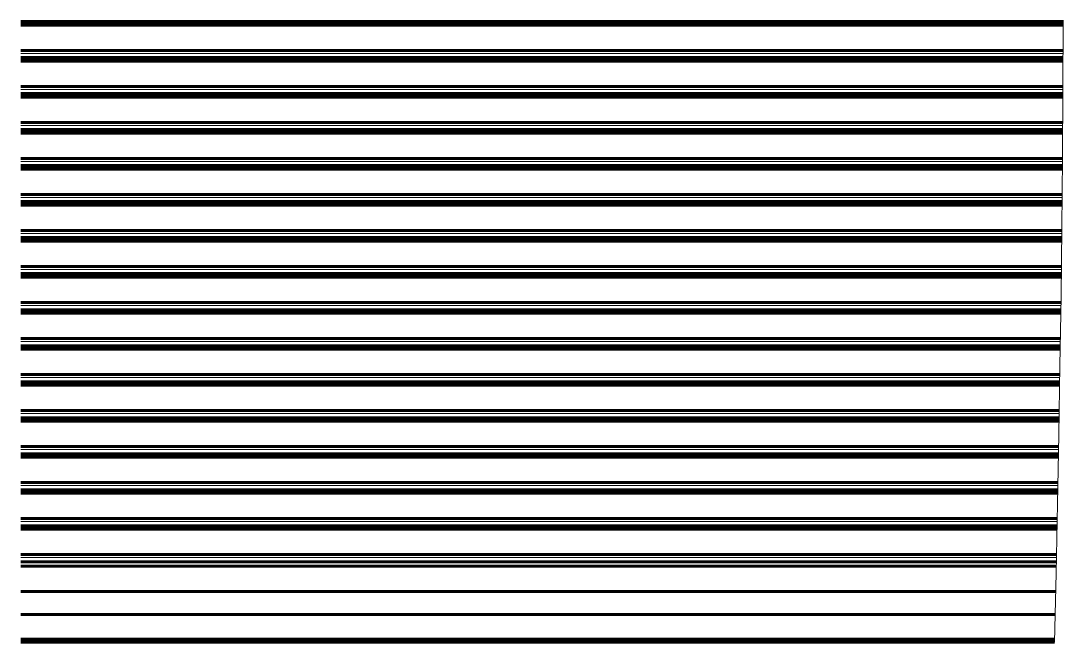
# Model space of a CAD drawing. Header units: millimetres. Extents: x 0 to 841, y 0 to 594.
# Drawn here: x 138.6 to 290.7, y 162.5 to 253.1 of the extents above; entities that cross this region are included whole.
import ezdxf

# ---------------------------------------------------------------- set-up
doc = ezdxf.new("R2010")
doc.units = ezdxf.units.MM
for name, pattern in [('K5LT_BASIC', [0]), ('K5LT_THIN', [0]), ('K5LT_THIN_INCLUDED_TO_HATCHING', [0])]:
    doc.linetypes.add(name, pattern=pattern)
doc.layers.add('Системный слой', color=7, linetype='Continuous')
doc.layers.add('Системный слой (1)', color=7, linetype='Continuous', true_color=0x909090)

# ---------------------------------------------------------------- blocks, each defined once
blk = doc.blocks.new('U10')
at = {"layer": 'Системный слой (1)', "color": 5, "linetype": 'K5LT_BASIC', "lineweight": 60, "true_color": 0x0000ff}
blk.add_line((290.07, 196.31), (138.64, 196.31), dxfattribs=at)
blk = doc.blocks.new('U11')
at = {"layer": 'Системный слой (1)', "color": 5, "linetype": 'K5LT_BASIC', "lineweight": 60, "true_color": 0x0000ff}
blk.add_line((290.14, 200), (138.64, 200), dxfattribs=at)
blk = doc.blocks.new('U12')
at = {"layer": 'Системный слой (1)', "color": 7, "linetype": 'K5LT_THIN', "lineweight": 18}
blk.add_line((290.14, 200.44), (138.64, 200.44), dxfattribs=at)
blk = doc.blocks.new('U13')
at = {"layer": 'Системный слой (1)', "color": 5, "linetype": 'K5LT_BASIC', "lineweight": 60, "true_color": 0x0000ff}
blk.add_line((290.05, 195.27), (138.64, 195.27), dxfattribs=at)
blk = doc.blocks.new('U14')
at = {"layer": 'Системный слой (1)', "color": 7, "linetype": 'K5LT_THIN', "lineweight": 18}
blk.add_line((290.06, 195.87), (138.64, 195.87), dxfattribs=at)
blk = doc.blocks.new('U15')
at = {"layer": 'Системный слой (1)', "color": 7, "linetype": 'K5LT_THIN', "lineweight": 18}
blk.add_line((290.05, 195.27), (138.64, 195.27), dxfattribs=at)
blk = doc.blocks.new('U16')
at = {"layer": 'Системный слой (1)', "color": 7, "linetype": 'K5LT_THIN', "lineweight": 18}
blk.add_line((290.05, 195.27), (138.64, 195.27), dxfattribs=at)
blk = doc.blocks.new('U17')
at = {"layer": 'Системный слой (1)', "color": 7, "linetype": 'K5LT_THIN', "lineweight": 18}
blk.add_line((290.14, 200.31), (138.64, 200.31), dxfattribs=at)
blk = doc.blocks.new('U18')
at = {"layer": 'Системный слой (1)', "color": 5, "linetype": 'K5LT_BASIC', "lineweight": 60, "true_color": 0x0000ff}
blk.add_line((290.64, 248.81), (138.64, 248.81), dxfattribs=at)
blk = doc.blocks.new('U19')
at = {"layer": 'Системный слой (1)', "color": 5, "linetype": 'K5LT_BASIC', "lineweight": 60, "true_color": 0x0000ff}
blk.add_line((290.65, 252.5), (138.64, 252.5), dxfattribs=at)
blk = doc.blocks.new('U20')
at = {"layer": 'Системный слой (1)', "color": 7, "linetype": 'K5LT_THIN', "lineweight": 18}
blk.add_line((290.65, 252.94), (138.64, 252.94), dxfattribs=at)
blk = doc.blocks.new('U21')
at = {"layer": 'Системный слой (1)', "color": 5, "linetype": 'K5LT_BASIC', "lineweight": 60, "true_color": 0x0000ff}
blk.add_line((290.64, 247.77), (138.64, 247.77), dxfattribs=at)
blk = doc.blocks.new('U22')
at = {"layer": 'Системный слой (1)', "color": 7, "linetype": 'K5LT_THIN', "lineweight": 18}
blk.add_line((290.64, 248.37), (138.64, 248.37), dxfattribs=at)
blk = doc.blocks.new('U23')
at = {"layer": 'Системный слой (1)', "color": 7, "linetype": 'K5LT_THIN', "lineweight": 18}
blk.add_line((290.64, 247.77), (138.64, 247.77), dxfattribs=at)
blk = doc.blocks.new('U24')
at = {"layer": 'Системный слой (1)', "color": 7, "linetype": 'K5LT_THIN', "lineweight": 18}
blk.add_line((290.64, 247.77), (138.64, 247.77), dxfattribs=at)
blk = doc.blocks.new('U25')
at = {"layer": 'Системный слой (1)', "color": 7, "linetype": 'K5LT_THIN', "lineweight": 18}
blk.add_line((290.65, 252.81), (138.64, 252.81), dxfattribs=at)
blk = doc.blocks.new('U29')
at = {"layer": 'Системный слой (1)', "color": 5, "linetype": 'K5LT_BASIC', "lineweight": 60, "true_color": 0x0000ff}
blk.add_line((290.65, 253.02), (138.64, 253.02), dxfattribs=at)
blk = doc.blocks.new('U31')
at = {"layer": 'Системный слой (1)', "color": 7, "linetype": 'K5LT_THIN', "lineweight": 18}
blk.add_line((290.65, 253.02), (138.64, 253.02), dxfattribs=at)
blk = doc.blocks.new('U32')
at = {"layer": 'Системный слой (1)', "color": 7, "linetype": 'K5LT_THIN', "lineweight": 18}
blk.add_line((290.65, 253.02), (138.64, 253.02), dxfattribs=at)
blk = doc.blocks.new('U34')
at = {"layer": 'Системный слой (1)', "color": 5, "linetype": 'K5LT_BASIC', "lineweight": 60, "true_color": 0x0000ff}
blk.add_line((290.25, 206.81), (138.64, 206.81), dxfattribs=at)
blk = doc.blocks.new('U35')
at = {"layer": 'Системный слой (1)', "color": 5, "linetype": 'K5LT_BASIC', "lineweight": 60, "true_color": 0x0000ff}
blk.add_line((290.3, 210.5), (138.64, 210.5), dxfattribs=at)
blk = doc.blocks.new('U36')
at = {"layer": 'Системный слой (1)', "color": 7, "linetype": 'K5LT_THIN', "lineweight": 18}
blk.add_line((290.31, 210.94), (138.64, 210.94), dxfattribs=at)
blk = doc.blocks.new('U37')
at = {"layer": 'Системный слой (1)', "color": 5, "linetype": 'K5LT_BASIC', "lineweight": 60, "true_color": 0x0000ff}
blk.add_line((290.23, 205.77), (138.64, 205.77), dxfattribs=at)
blk = doc.blocks.new('U38')
at = {"layer": 'Системный слой (1)', "color": 7, "linetype": 'K5LT_THIN', "lineweight": 18}
blk.add_line((290.24, 206.37), (138.64, 206.37), dxfattribs=at)
blk = doc.blocks.new('U39')
at = {"layer": 'Системный слой (1)', "color": 7, "linetype": 'K5LT_THIN', "lineweight": 18}
blk.add_line((290.23, 205.77), (138.64, 205.77), dxfattribs=at)
blk = doc.blocks.new('U40')
at = {"layer": 'Системный слой (1)', "color": 7, "linetype": 'K5LT_THIN', "lineweight": 18}
blk.add_line((290.23, 205.77), (138.64, 205.77), dxfattribs=at)
blk = doc.blocks.new('U41')
at = {"layer": 'Системный слой (1)', "color": 7, "linetype": 'K5LT_THIN', "lineweight": 18}
blk.add_line((290.31, 210.81), (138.64, 210.81), dxfattribs=at)
blk = doc.blocks.new('U66')
at = {"layer": 'Системный слой (1)', "color": 5, "linetype": 'K5LT_BASIC', "lineweight": 60, "true_color": 0x0000ff}
blk.add_line((290.59, 238.31), (138.64, 238.31), dxfattribs=at)
blk = doc.blocks.new('U67')
at = {"layer": 'Системный слой (1)', "color": 5, "linetype": 'K5LT_BASIC', "lineweight": 60, "true_color": 0x0000ff}
blk.add_line((290.62, 242), (138.64, 242), dxfattribs=at)
blk = doc.blocks.new('U68')
at = {"layer": 'Системный слой (1)', "color": 7, "linetype": 'K5LT_THIN', "lineweight": 18}
blk.add_line((290.62, 242.44), (138.64, 242.44), dxfattribs=at)
blk = doc.blocks.new('U69')
at = {"layer": 'Системный слой (1)', "color": 5, "linetype": 'K5LT_BASIC', "lineweight": 60, "true_color": 0x0000ff}
blk.add_line((290.59, 237.27), (138.64, 237.27), dxfattribs=at)
blk = doc.blocks.new('U70')
at = {"layer": 'Системный слой (1)', "color": 7, "linetype": 'K5LT_THIN', "lineweight": 18}
blk.add_line((290.59, 237.87), (138.64, 237.87), dxfattribs=at)
blk = doc.blocks.new('U71')
at = {"layer": 'Системный слой (1)', "color": 7, "linetype": 'K5LT_THIN', "lineweight": 18}
blk.add_line((290.59, 237.27), (138.64, 237.27), dxfattribs=at)
blk = doc.blocks.new('U72')
at = {"layer": 'Системный слой (1)', "color": 7, "linetype": 'K5LT_THIN', "lineweight": 18}
blk.add_line((290.59, 237.27), (138.64, 237.27), dxfattribs=at)
blk = doc.blocks.new('U73')
at = {"layer": 'Системный слой (1)', "color": 7, "linetype": 'K5LT_THIN', "lineweight": 18}
blk.add_line((290.62, 242.31), (138.64, 242.31), dxfattribs=at)
blk = doc.blocks.new('U74')
at = {"layer": 'Системный слой (1)', "color": 5, "linetype": 'K5LT_BASIC', "lineweight": 60, "true_color": 0x0000ff}
blk.add_line((290.39, 217.31), (138.64, 217.31), dxfattribs=at)
blk = doc.blocks.new('U75')
at = {"layer": 'Системный слой (1)', "color": 5, "linetype": 'K5LT_BASIC', "lineweight": 60, "true_color": 0x0000ff}
blk.add_line((290.44, 221), (138.64, 221), dxfattribs=at)
blk = doc.blocks.new('U76')
at = {"layer": 'Системный слой (1)', "color": 7, "linetype": 'K5LT_THIN', "lineweight": 18}
blk.add_line((290.45, 221.44), (138.64, 221.44), dxfattribs=at)
blk = doc.blocks.new('U77')
at = {"layer": 'Системный слой (1)', "color": 5, "linetype": 'K5LT_BASIC', "lineweight": 60, "true_color": 0x0000ff}
blk.add_line((290.38, 216.27), (138.64, 216.27), dxfattribs=at)
blk = doc.blocks.new('U78')
at = {"layer": 'Системный слой (1)', "color": 7, "linetype": 'K5LT_THIN', "lineweight": 18}
blk.add_line((290.39, 216.87), (138.64, 216.87), dxfattribs=at)
blk = doc.blocks.new('U79')
at = {"layer": 'Системный слой (1)', "color": 7, "linetype": 'K5LT_THIN', "lineweight": 18}
blk.add_line((290.38, 216.27), (138.64, 216.27), dxfattribs=at)
blk = doc.blocks.new('U80')
at = {"layer": 'Системный слой (1)', "color": 7, "linetype": 'K5LT_THIN', "lineweight": 18}
blk.add_line((290.38, 216.27), (138.64, 216.27), dxfattribs=at)
blk = doc.blocks.new('U81')
at = {"layer": 'Системный слой (1)', "color": 7, "linetype": 'K5LT_THIN', "lineweight": 18}
blk.add_line((290.44, 221.31), (138.64, 221.31), dxfattribs=at)
blk = doc.blocks.new('U86')
at = {"layer": 'Системный слой (1)', "color": 5, "linetype": 'K5LT_BASIC', "lineweight": 60, "true_color": 0x0000ff}
blk.add_line((290.56, 233.06), (138.64, 233.06), dxfattribs=at)
blk = doc.blocks.new('U87')
at = {"layer": 'Системный слой (1)', "color": 5, "linetype": 'K5LT_BASIC', "lineweight": 60, "true_color": 0x0000ff}
blk.add_line((290.58, 236.75), (138.64, 236.75), dxfattribs=at)
blk = doc.blocks.new('U88')
at = {"layer": 'Системный слой (1)', "color": 7, "linetype": 'K5LT_THIN', "lineweight": 18}
blk.add_line((290.59, 237.19), (138.64, 237.19), dxfattribs=at)
blk = doc.blocks.new('U89')
at = {"layer": 'Системный слой (1)', "color": 5, "linetype": 'K5LT_BASIC', "lineweight": 60, "true_color": 0x0000ff}
blk.add_line((290.55, 232.02), (138.64, 232.02), dxfattribs=at)
blk = doc.blocks.new('U90')
at = {"layer": 'Системный слой (1)', "color": 7, "linetype": 'K5LT_THIN', "lineweight": 18}
blk.add_line((290.56, 232.62), (138.64, 232.62), dxfattribs=at)
blk = doc.blocks.new('U91')
at = {"layer": 'Системный слой (1)', "color": 7, "linetype": 'K5LT_THIN', "lineweight": 18}
blk.add_line((290.55, 232.02), (138.64, 232.02), dxfattribs=at)
blk = doc.blocks.new('U92')
at = {"layer": 'Системный слой (1)', "color": 7, "linetype": 'K5LT_THIN', "lineweight": 18}
blk.add_line((290.55, 232.02), (138.64, 232.02), dxfattribs=at)
blk = doc.blocks.new('U93')
at = {"layer": 'Системный слой (1)', "color": 7, "linetype": 'K5LT_THIN', "lineweight": 18}
blk.add_line((290.59, 237.06), (138.64, 237.06), dxfattribs=at)
blk = doc.blocks.new('U150')
at = {"layer": 'Системный слой (1)', "color": 5, "linetype": 'K5LT_BASIC', "lineweight": 60, "true_color": 0x0000ff}
blk.add_line((290.51, 227.81), (138.64, 227.81), dxfattribs=at)
blk = doc.blocks.new('U151')
at = {"layer": 'Системный слой (1)', "color": 5, "linetype": 'K5LT_BASIC', "lineweight": 60, "true_color": 0x0000ff}
blk.add_line((290.55, 231.5), (138.64, 231.5), dxfattribs=at)
blk = doc.blocks.new('U152')
at = {"layer": 'Системный слой (1)', "color": 7, "linetype": 'K5LT_THIN', "lineweight": 18}
blk.add_line((290.55, 231.94), (138.64, 231.94), dxfattribs=at)
blk = doc.blocks.new('U153')
at = {"layer": 'Системный слой (1)', "color": 5, "linetype": 'K5LT_BASIC', "lineweight": 60, "true_color": 0x0000ff}
blk.add_line((290.5, 226.77), (138.64, 226.77), dxfattribs=at)
blk = doc.blocks.new('U154')
at = {"layer": 'Системный слой (1)', "color": 7, "linetype": 'K5LT_THIN', "lineweight": 18}
blk.add_line((290.51, 227.37), (138.64, 227.37), dxfattribs=at)
blk = doc.blocks.new('U155')
at = {"layer": 'Системный слой (1)', "color": 7, "linetype": 'K5LT_THIN', "lineweight": 18}
blk.add_line((290.5, 226.77), (138.64, 226.77), dxfattribs=at)
blk = doc.blocks.new('U156')
at = {"layer": 'Системный слой (1)', "color": 7, "linetype": 'K5LT_THIN', "lineweight": 18}
blk.add_line((290.5, 226.77), (138.64, 226.77), dxfattribs=at)
blk = doc.blocks.new('U157')
at = {"layer": 'Системный слой (1)', "color": 7, "linetype": 'K5LT_THIN', "lineweight": 18}
blk.add_line((290.55, 231.81), (138.64, 231.81), dxfattribs=at)
blk = doc.blocks.new('U158')
at = {"layer": 'Системный слой (1)', "color": 5, "linetype": 'K5LT_BASIC', "lineweight": 60, "true_color": 0x0000ff}
blk.add_line((290.16, 201.56), (138.64, 201.56), dxfattribs=at)
blk = doc.blocks.new('U159')
at = {"layer": 'Системный слой (1)', "color": 5, "linetype": 'K5LT_BASIC', "lineweight": 60, "true_color": 0x0000ff}
blk.add_line((290.22, 205.25), (138.64, 205.25), dxfattribs=at)
blk = doc.blocks.new('U160')
at = {"layer": 'Системный слой (1)', "color": 7, "linetype": 'K5LT_THIN', "lineweight": 18}
blk.add_line((290.23, 205.69), (138.64, 205.69), dxfattribs=at)
blk = doc.blocks.new('U161')
at = {"layer": 'Системный слой (1)', "color": 5, "linetype": 'K5LT_BASIC', "lineweight": 60, "true_color": 0x0000ff}
blk.add_line((290.15, 200.52), (138.64, 200.52), dxfattribs=at)
blk = doc.blocks.new('U162')
at = {"layer": 'Системный слой (1)', "color": 7, "linetype": 'K5LT_THIN', "lineweight": 18}
blk.add_line((290.16, 201.12), (138.64, 201.12), dxfattribs=at)
blk = doc.blocks.new('U163')
at = {"layer": 'Системный слой (1)', "color": 7, "linetype": 'K5LT_THIN', "lineweight": 18}
blk.add_line((290.15, 200.52), (138.64, 200.52), dxfattribs=at)
blk = doc.blocks.new('U164')
at = {"layer": 'Системный слой (1)', "color": 7, "linetype": 'K5LT_THIN', "lineweight": 18}
blk.add_line((290.15, 200.52), (138.64, 200.52), dxfattribs=at)
blk = doc.blocks.new('U165')
at = {"layer": 'Системный слой (1)', "color": 7, "linetype": 'K5LT_THIN', "lineweight": 18}
blk.add_line((290.23, 205.56), (138.64, 205.56), dxfattribs=at)
blk = doc.blocks.new('U187')
at = {"layer": 'Системный слой (1)', "color": 5, "linetype": 'K5LT_BASIC', "lineweight": 60, "true_color": 0x0000ff}
blk.add_line((289.88, 185.81), (138.64, 185.81), dxfattribs=at)
blk = doc.blocks.new('U188')
at = {"layer": 'Системный слой (1)', "color": 5, "linetype": 'K5LT_BASIC', "lineweight": 60, "true_color": 0x0000ff}
blk.add_line((289.95, 189.5), (138.64, 189.5), dxfattribs=at)
blk = doc.blocks.new('U189')
at = {"layer": 'Системный слой (1)', "color": 7, "linetype": 'K5LT_THIN', "lineweight": 18}
blk.add_line((289.96, 189.94), (138.64, 189.94), dxfattribs=at)
blk = doc.blocks.new('U190')
at = {"layer": 'Системный слой (1)', "color": 5, "linetype": 'K5LT_BASIC', "lineweight": 60, "true_color": 0x0000ff}
blk.add_line((289.86, 184.77), (138.64, 184.77), dxfattribs=at)
blk = doc.blocks.new('U191')
at = {"layer": 'Системный слой (1)', "color": 7, "linetype": 'K5LT_THIN', "lineweight": 18}
blk.add_line((289.87, 185.37), (138.64, 185.37), dxfattribs=at)
blk = doc.blocks.new('U192')
at = {"layer": 'Системный слой (1)', "color": 7, "linetype": 'K5LT_THIN', "lineweight": 18}
blk.add_line((289.86, 184.77), (138.64, 184.77), dxfattribs=at)
blk = doc.blocks.new('U193')
at = {"layer": 'Системный слой (1)', "color": 7, "linetype": 'K5LT_THIN', "lineweight": 18}
blk.add_line((289.86, 184.77), (138.64, 184.77), dxfattribs=at)
blk = doc.blocks.new('U194')
at = {"layer": 'Системный слой (1)', "color": 7, "linetype": 'K5LT_THIN', "lineweight": 18}
blk.add_line((289.95, 189.81), (138.64, 189.81), dxfattribs=at)
blk = doc.blocks.new('U195')
at = {"layer": 'Системный слой (1)', "color": 5, "linetype": 'K5LT_BASIC', "lineweight": 60, "true_color": 0x0000ff}
blk.add_line((289.98, 191.06), (138.64, 191.06), dxfattribs=at)
blk = doc.blocks.new('U196')
at = {"layer": 'Системный слой (1)', "color": 5, "linetype": 'K5LT_BASIC', "lineweight": 60, "true_color": 0x0000ff}
blk.add_line((290.05, 194.75), (138.64, 194.75), dxfattribs=at)
blk = doc.blocks.new('U197')
at = {"layer": 'Системный слой (1)', "color": 7, "linetype": 'K5LT_THIN', "lineweight": 18}
blk.add_line((290.05, 195.19), (138.64, 195.19), dxfattribs=at)
blk = doc.blocks.new('U198')
at = {"layer": 'Системный слой (1)', "color": 5, "linetype": 'K5LT_BASIC', "lineweight": 60, "true_color": 0x0000ff}
blk.add_line((289.96, 190.02), (138.64, 190.02), dxfattribs=at)
blk = doc.blocks.new('U199')
at = {"layer": 'Системный слой (1)', "color": 7, "linetype": 'K5LT_THIN', "lineweight": 18}
blk.add_line((289.97, 190.62), (138.64, 190.62), dxfattribs=at)
blk = doc.blocks.new('U200')
at = {"layer": 'Системный слой (1)', "color": 7, "linetype": 'K5LT_THIN', "lineweight": 18}
blk.add_line((289.96, 190.02), (138.64, 190.02), dxfattribs=at)
blk = doc.blocks.new('U201')
at = {"layer": 'Системный слой (1)', "color": 7, "linetype": 'K5LT_THIN', "lineweight": 18}
blk.add_line((289.96, 190.02), (138.64, 190.02), dxfattribs=at)
blk = doc.blocks.new('U202')
at = {"layer": 'Системный слой (1)', "color": 7, "linetype": 'K5LT_THIN', "lineweight": 18}
blk.add_line((290.05, 195.06), (138.64, 195.06), dxfattribs=at)
blk = doc.blocks.new('U227')
at = {"layer": 'Системный слой (1)', "color": 5, "linetype": 'K5LT_BASIC', "lineweight": 60, "true_color": 0x0000ff}
blk.add_line((290.33, 212.06), (138.64, 212.06), dxfattribs=at)
blk = doc.blocks.new('U228')
at = {"layer": 'Системный слой (1)', "color": 5, "linetype": 'K5LT_BASIC', "lineweight": 60, "true_color": 0x0000ff}
blk.add_line((290.37, 215.75), (138.64, 215.75), dxfattribs=at)
blk = doc.blocks.new('U229')
at = {"layer": 'Системный слой (1)', "color": 7, "linetype": 'K5LT_THIN', "lineweight": 18}
blk.add_line((290.38, 216.19), (138.64, 216.19), dxfattribs=at)
blk = doc.blocks.new('U230')
at = {"layer": 'Системный слой (1)', "color": 5, "linetype": 'K5LT_BASIC', "lineweight": 60, "true_color": 0x0000ff}
blk.add_line((290.31, 211.02), (138.64, 211.02), dxfattribs=at)
blk = doc.blocks.new('U231')
at = {"layer": 'Системный слой (1)', "color": 7, "linetype": 'K5LT_THIN', "lineweight": 18}
blk.add_line((290.32, 211.62), (138.64, 211.62), dxfattribs=at)
blk = doc.blocks.new('U232')
at = {"layer": 'Системный слой (1)', "color": 7, "linetype": 'K5LT_THIN', "lineweight": 18}
blk.add_line((290.31, 211.02), (138.64, 211.02), dxfattribs=at)
blk = doc.blocks.new('U233')
at = {"layer": 'Системный слой (1)', "color": 7, "linetype": 'K5LT_THIN', "lineweight": 18}
blk.add_line((290.31, 211.02), (138.64, 211.02), dxfattribs=at)
blk = doc.blocks.new('U234')
at = {"layer": 'Системный слой (1)', "color": 7, "linetype": 'K5LT_THIN', "lineweight": 18}
blk.add_line((290.38, 216.06), (138.64, 216.06), dxfattribs=at)
blk = doc.blocks.new('U243')
at = {"layer": 'Системный слой (1)', "color": 5, "linetype": 'K5LT_BASIC', "lineweight": 60, "true_color": 0x0000ff}
blk.add_line((290.63, 243.56), (138.64, 243.56), dxfattribs=at)
blk = doc.blocks.new('U244')
at = {"layer": 'Системный слой (1)', "color": 5, "linetype": 'K5LT_BASIC', "lineweight": 60, "true_color": 0x0000ff}
blk.add_line((290.64, 247.25), (138.64, 247.25), dxfattribs=at)
blk = doc.blocks.new('U245')
at = {"layer": 'Системный слой (1)', "color": 7, "linetype": 'K5LT_THIN', "lineweight": 18}
blk.add_line((290.64, 247.69), (138.64, 247.69), dxfattribs=at)
blk = doc.blocks.new('U246')
at = {"layer": 'Системный слой (1)', "color": 5, "linetype": 'K5LT_BASIC', "lineweight": 60, "true_color": 0x0000ff}
blk.add_line((290.62, 242.52), (138.64, 242.52), dxfattribs=at)
blk = doc.blocks.new('U247')
at = {"layer": 'Системный слой (1)', "color": 7, "linetype": 'K5LT_THIN', "lineweight": 18}
blk.add_line((290.62, 243.12), (138.64, 243.12), dxfattribs=at)
blk = doc.blocks.new('U248')
at = {"layer": 'Системный слой (1)', "color": 7, "linetype": 'K5LT_THIN', "lineweight": 18}
blk.add_line((290.62, 242.52), (138.64, 242.52), dxfattribs=at)
blk = doc.blocks.new('U249')
at = {"layer": 'Системный слой (1)', "color": 7, "linetype": 'K5LT_THIN', "lineweight": 18}
blk.add_line((290.62, 242.52), (138.64, 242.52), dxfattribs=at)
blk = doc.blocks.new('U250')
at = {"layer": 'Системный слой (1)', "color": 7, "linetype": 'K5LT_THIN', "lineweight": 18}
blk.add_line((290.64, 247.56), (138.64, 247.56), dxfattribs=at)
blk = doc.blocks.new('U311')
at = {"layer": 'Системный слой (1)', "color": 7, "linetype": 'K5LT_THIN', "lineweight": 18}
blk.add_line((289.42, 163.09), (138.64, 163.09), dxfattribs=at)
blk = doc.blocks.new('U312')
at = {"layer": 'Системный слой (1)', "color": 7, "linetype": 'K5LT_THIN', "lineweight": 18}
blk.add_line((289.63, 173.49), (138.64, 173.49), dxfattribs=at)
blk = doc.blocks.new('U313')
at = {"layer": 'Системный слой (1)', "color": 5, "linetype": 'K5LT_BASIC', "lineweight": 60, "true_color": 0x0000ff}
blk.add_line((289.64, 173.62), (138.64, 173.62), dxfattribs=at)
blk = doc.blocks.new('U314')
at = {"layer": 'Системный слой (1)', "color": 5, "linetype": 'K5LT_BASIC', "lineweight": 60, "true_color": 0x0000ff}
blk.add_line((289.41, 162.97), (138.64, 162.97), dxfattribs=at)
blk = doc.blocks.new('U323')
at = {"layer": 'Системный слой (1)', "color": 5, "linetype": 'K5LT_BASIC', "lineweight": 60, "true_color": 0x0000ff}
blk.add_line((138.64, 162.54), (289.41, 162.54), dxfattribs=at)
blk = doc.blocks.new('U324')
at = {"layer": 'Системный слой (1)', "color": 7, "linetype": 'K5LT_THIN', "lineweight": 18}
blk.add_line((138.64, 162.76), (289.41, 162.76), dxfattribs=at)
blk = doc.blocks.new('U325')
at = {"layer": 'Системный слой (1)', "color": 5, "linetype": 'K5LT_BASIC', "lineweight": 60, "true_color": 0x0000ff}
blk.add_line((138.64, 162.82), (289.41, 162.82), dxfattribs=at)
blk = doc.blocks.new('U326')
at = {"layer": 'Системный слой (1)', "color": 7, "linetype": 'K5LT_THIN', "lineweight": 18}
blk.add_line((138.64, 162.77), (289.41, 162.77), dxfattribs=at)
blk = doc.blocks.new('U367')
at = {"layer": 'Системный слой (1)', "color": 5, "linetype": 'K5LT_BASIC', "lineweight": 60, "true_color": 0x0000ff}
blk.add_line((289.78, 180.56), (138.64, 180.56), dxfattribs=at)
blk = doc.blocks.new('U368')
at = {"layer": 'Системный слой (1)', "color": 5, "linetype": 'K5LT_BASIC', "lineweight": 60, "true_color": 0x0000ff}
blk.add_line((289.85, 184.25), (138.64, 184.25), dxfattribs=at)
blk = doc.blocks.new('U369')
at = {"layer": 'Системный слой (1)', "color": 7, "linetype": 'K5LT_THIN', "lineweight": 18}
blk.add_line((289.86, 184.69), (138.64, 184.69), dxfattribs=at)
blk = doc.blocks.new('U370')
at = {"layer": 'Системный слой (1)', "color": 5, "linetype": 'K5LT_BASIC', "lineweight": 60, "true_color": 0x0000ff}
blk.add_line((289.75, 179.52), (138.64, 179.52), dxfattribs=at)
blk = doc.blocks.new('U371')
at = {"layer": 'Системный слой (1)', "color": 7, "linetype": 'K5LT_THIN', "lineweight": 18}
blk.add_line((289.77, 180.12), (138.64, 180.12), dxfattribs=at)
blk = doc.blocks.new('U372')
at = {"layer": 'Системный слой (1)', "color": 7, "linetype": 'K5LT_THIN', "lineweight": 18}
blk.add_line((289.75, 179.52), (138.64, 179.52), dxfattribs=at)
blk = doc.blocks.new('U373')
at = {"layer": 'Системный слой (1)', "color": 7, "linetype": 'K5LT_THIN', "lineweight": 18}
blk.add_line((289.75, 179.52), (138.64, 179.52), dxfattribs=at)
blk = doc.blocks.new('U374')
at = {"layer": 'Системный слой (1)', "color": 7, "linetype": 'K5LT_THIN', "lineweight": 18}
blk.add_line((289.85, 184.56), (138.64, 184.56), dxfattribs=at)
blk = doc.blocks.new('U375')
at = {"layer": 'Системный слой (1)', "color": 5, "linetype": 'K5LT_BASIC', "lineweight": 60, "true_color": 0x0000ff}
blk.add_line((289.67, 175.31), (138.64, 175.31), dxfattribs=at)
blk = doc.blocks.new('U376')
at = {"layer": 'Системный слой (1)', "color": 5, "linetype": 'K5LT_BASIC', "lineweight": 60, "true_color": 0x0000ff}
blk.add_line((289.74, 179), (138.64, 179), dxfattribs=at)
blk = doc.blocks.new('U377')
at = {"layer": 'Системный слой (1)', "color": 7, "linetype": 'K5LT_THIN', "lineweight": 18}
blk.add_line((289.75, 179.44), (138.64, 179.44), dxfattribs=at)
blk = doc.blocks.new('U378')
at = {"layer": 'Системный слой (1)', "color": 5, "linetype": 'K5LT_BASIC', "lineweight": 60, "true_color": 0x0000ff}
blk.add_line((289.65, 174.27), (138.64, 174.27), dxfattribs=at)
blk = doc.blocks.new('U379')
at = {"layer": 'Системный слой (1)', "color": 7, "linetype": 'K5LT_THIN', "lineweight": 18}
blk.add_line((289.66, 174.87), (138.64, 174.87), dxfattribs=at)
blk = doc.blocks.new('U380')
at = {"layer": 'Системный слой (1)', "color": 7, "linetype": 'K5LT_THIN', "lineweight": 18}
blk.add_line((289.65, 174.27), (138.64, 174.27), dxfattribs=at)
blk = doc.blocks.new('U381')
at = {"layer": 'Системный слой (1)', "color": 7, "linetype": 'K5LT_THIN', "lineweight": 18}
blk.add_line((289.65, 174.27), (138.64, 174.27), dxfattribs=at)
blk = doc.blocks.new('U382')
at = {"layer": 'Системный слой (1)', "color": 7, "linetype": 'K5LT_THIN', "lineweight": 18}
blk.add_line((289.75, 179.31), (138.64, 179.31), dxfattribs=at)
blk = doc.blocks.new('U487')
at = {"layer": 'Системный слой (1)', "color": 7, "linetype": 'K5LT_THIN', "lineweight": 18}
blk.add_line((138.64, 173.79), (289.64, 173.79), dxfattribs=at)
blk = doc.blocks.new('U488')
at = {"layer": 'Системный слой (1)', "color": 7, "linetype": 'K5LT_THIN', "lineweight": 18}
blk.add_line((138.64, 173.74), (289.64, 173.74), dxfattribs=at)
blk = doc.blocks.new('U521')
at = {"layer": 'Системный слой (1)', "color": 5, "linetype": 'K5LT_BASIC', "lineweight": 60, "true_color": 0x0000ff}
blk.add_line((290.46, 222.56), (138.64, 222.56), dxfattribs=at)
blk = doc.blocks.new('U522')
at = {"layer": 'Системный слой (1)', "color": 5, "linetype": 'K5LT_BASIC', "lineweight": 60, "true_color": 0x0000ff}
blk.add_line((290.5, 226.25), (138.64, 226.25), dxfattribs=at)
blk = doc.blocks.new('U523')
at = {"layer": 'Системный слой (1)', "color": 7, "linetype": 'K5LT_THIN', "lineweight": 18}
blk.add_line((290.5, 226.69), (138.64, 226.69), dxfattribs=at)
blk = doc.blocks.new('U524')
at = {"layer": 'Системный слой (1)', "color": 5, "linetype": 'K5LT_BASIC', "lineweight": 60, "true_color": 0x0000ff}
blk.add_line((290.45, 221.52), (138.64, 221.52), dxfattribs=at)
blk = doc.blocks.new('U525')
at = {"layer": 'Системный слой (1)', "color": 7, "linetype": 'K5LT_THIN', "lineweight": 18}
blk.add_line((290.45, 222.12), (138.64, 222.12), dxfattribs=at)
blk = doc.blocks.new('U526')
at = {"layer": 'Системный слой (1)', "color": 7, "linetype": 'K5LT_THIN', "lineweight": 18}
blk.add_line((290.45, 221.52), (138.64, 221.52), dxfattribs=at)
blk = doc.blocks.new('U527')
at = {"layer": 'Системный слой (1)', "color": 7, "linetype": 'K5LT_THIN', "lineweight": 18}
blk.add_line((290.45, 221.52), (138.64, 221.52), dxfattribs=at)
blk = doc.blocks.new('U528')
at = {"layer": 'Системный слой (1)', "color": 7, "linetype": 'K5LT_THIN', "lineweight": 18}
blk.add_line((290.5, 226.56), (138.64, 226.56), dxfattribs=at)
blk = doc.blocks.new('U545')
at = {"layer": 'Системный слой (1)', "color": 5, "linetype": 'K5LT_BASIC', "lineweight": 60, "true_color": 0x0000ff}
blk.add_line((138.64, 166.59), (289.49, 166.59), dxfattribs=at)
blk = doc.blocks.new('U546')
at = {"layer": 'Системный слой (1)', "color": 7, "linetype": 'K5LT_THIN', "lineweight": 18}
blk.add_line((138.64, 166.66), (289.49, 166.66), dxfattribs=at)
blk = doc.blocks.new('U547')
at = {"layer": 'Системный слой (1)', "color": 5, "linetype": 'K5LT_BASIC', "lineweight": 60, "true_color": 0x0000ff}
blk.add_line((138.64, 169.94), (289.56, 169.94), dxfattribs=at)
blk = doc.blocks.new('U548')
at = {"layer": 'Системный слой (1)', "color": 7, "linetype": 'K5LT_THIN', "lineweight": 18}
blk.add_line((138.64, 169.88), (289.56, 169.88), dxfattribs=at)
blk = doc.blocks.new('U888')
at = {"layer": 'Системный слой', "color": 7, "linetype": 'K5LT_THIN_INCLUDED_TO_HATCHING', "lineweight": 18}
for p, q in [((290.62, 243.17), (290.65, 253.25)), ((290.56, 233.09), (290.62, 243.17)), ((290.47, 223.01), (290.56, 233.09)), ((290.34, 212.93), (290.47, 223.01)), ((290.19, 202.86), (290.34, 212.93)), ((290.01, 192.78), (290.19, 202.86)), ((289.82, 182.7), (290.01, 192.78)), ((289.62, 172.62), (289.82, 182.7)), ((289.41, 162.54), (289.62, 172.62))]:
    blk.add_line(p, q, dxfattribs=at)

msp = doc.modelspace()

# ---------------------------------------------------------------- block references
at = {"layer": 'Системный слой (1)'}
for name in ['U888', 'U31', 'U29', 'U32', 'U20', 'U25', 'U19', 'U18', 'U22', 'U23', 'U21', 'U24', 'U245', 'U250', 'U244', 'U243', 'U247', 'U248', 'U246', 'U249', 'U68', 'U73', 'U67', 'U66', 'U70', 'U71', 'U69', 'U72', 'U88', 'U93', 'U87', 'U86', 'U90', 'U91', 'U89', 'U92', 'U152', 'U157', 'U151', 'U150', 'U154', 'U155', 'U153', 'U156', 'U523', 'U528', 'U522', 'U521', 'U525', 'U526', 'U524', 'U527', 'U76', 'U81', 'U75', 'U74', 'U78', 'U79', 'U77', 'U80', 'U229', 'U234', 'U228', 'U227', 'U231', 'U232', 'U230', 'U233', 'U36', 'U41', 'U35', 'U34', 'U38', 'U39', 'U37', 'U40', 'U160', 'U165', 'U159', 'U158', 'U162', 'U163', 'U161', 'U164', 'U12', 'U17', 'U11', 'U10', 'U14', 'U15', 'U13', 'U16', 'U197', 'U202', 'U196', 'U195', 'U199', 'U200', 'U198', 'U201', 'U189', 'U194', 'U188', 'U187', 'U191', 'U192', 'U190', 'U193', 'U369', 'U374', 'U368', 'U367', 'U371', 'U372', 'U370', 'U373', 'U377', 'U382', 'U376', 'U375', 'U379', 'U380', 'U378', 'U381', 'U487', 'U488', 'U313', 'U312', 'U547', 'U548', 'U546', 'U545', 'U311', 'U314', 'U325', 'U326', 'U324', 'U323']:
    msp.add_blockref(name, (0, 0), dxfattribs=at)

doc.saveas('drawing.dxf')
